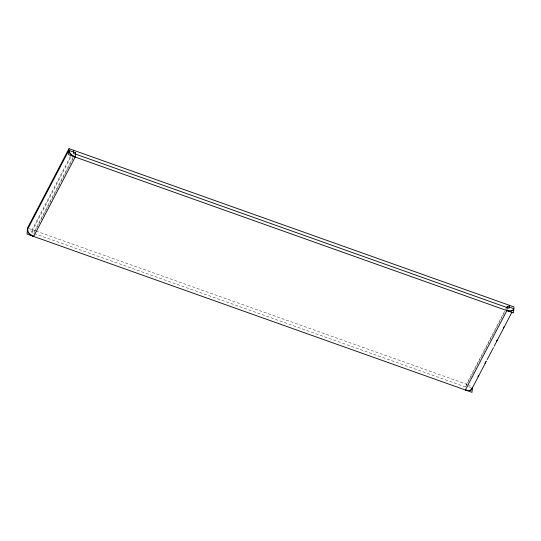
<?xml version="1.0" encoding="UTF-8"?>
<svg xmlns="http://www.w3.org/2000/svg" width="541" height="541" viewBox="0 0 541 541"><rect width="100%" height="100%" fill="white"/><g stroke="black" fill="none" stroke-linecap="round" stroke-linejoin="round"><path stroke-width="0.41" stroke-dasharray="2.71 2.03" d="M34.286 233.556L465.605 386.977L465.7 385.686L506.031 308.539M70.492 156.288L32.115 229.695L31.899 232.711L33.495 233.272M31.993 231.413L70.763 157.262M73.136 157.221L33.982 232.123L27.625 229.864M34.279 232.664L73.042 158.513M465.605 386.977L505.152 311.332M29.025 228.593L35.442 230.872M36.091 231.108L466.869 384.34M467.667 384.617L471.671 386.044M468.411 386.653L472.056 387.951"/><path stroke-width="0.81" d="M68.991 148.647L68.558 154.679L513.517 312.955L513.95 306.923L68.991 148.647L27.483 228.045L27.05 234.077L472.009 392.353L472.334 387.829M73.623 150.297L73.407 153.313L509.101 308.289L509.318 305.273M477.926 376.712L478.711 375.217M484.979 363.234L485.757 361.733M496.334 341.513L497.118 340.012M503.38 328.029L504.165 326.527M486.42 361.077L472.32 388.039A7.168 4.085 27.6 0 1 465.388 389.993L506.897 310.602A7.168 4.085 27.6 0 0 513.828 308.647M487.198 359.582L493.466 347.599M494.251 346.098L511.867 312.394M471.928 388.566A6.884 3.915 27.6 0 1 469.98 390.21M469.602 390.298A6.884 3.915 27.6 0 1 467.383 390.318M466.403 390.129A6.884 3.915 27.6 0 1 465.402 389.824M472.056 387.951A6.884 3.915 27.6 0 1 472.009 388.262M33.684 236.261A6.884 3.915 27.6 0 1 28.179 231.988M27.841 231.25A6.884 3.915 27.6 0 1 27.625 229.864M75.49 152.731L75.192 156.863A6.884 3.915 27.6 0 1 69.133 150.466L75.49 152.731M507.208 306.294L506.91 310.433A6.884 3.915 27.6 0 0 513.565 308.553L507.208 306.294M68.863 150.371L27.361 229.769A7.168 4.085 27.6 0 0 33.67 236.431L75.179 157.039A7.168 4.085 27.6 0 1 68.863 150.371"/></g></svg>
